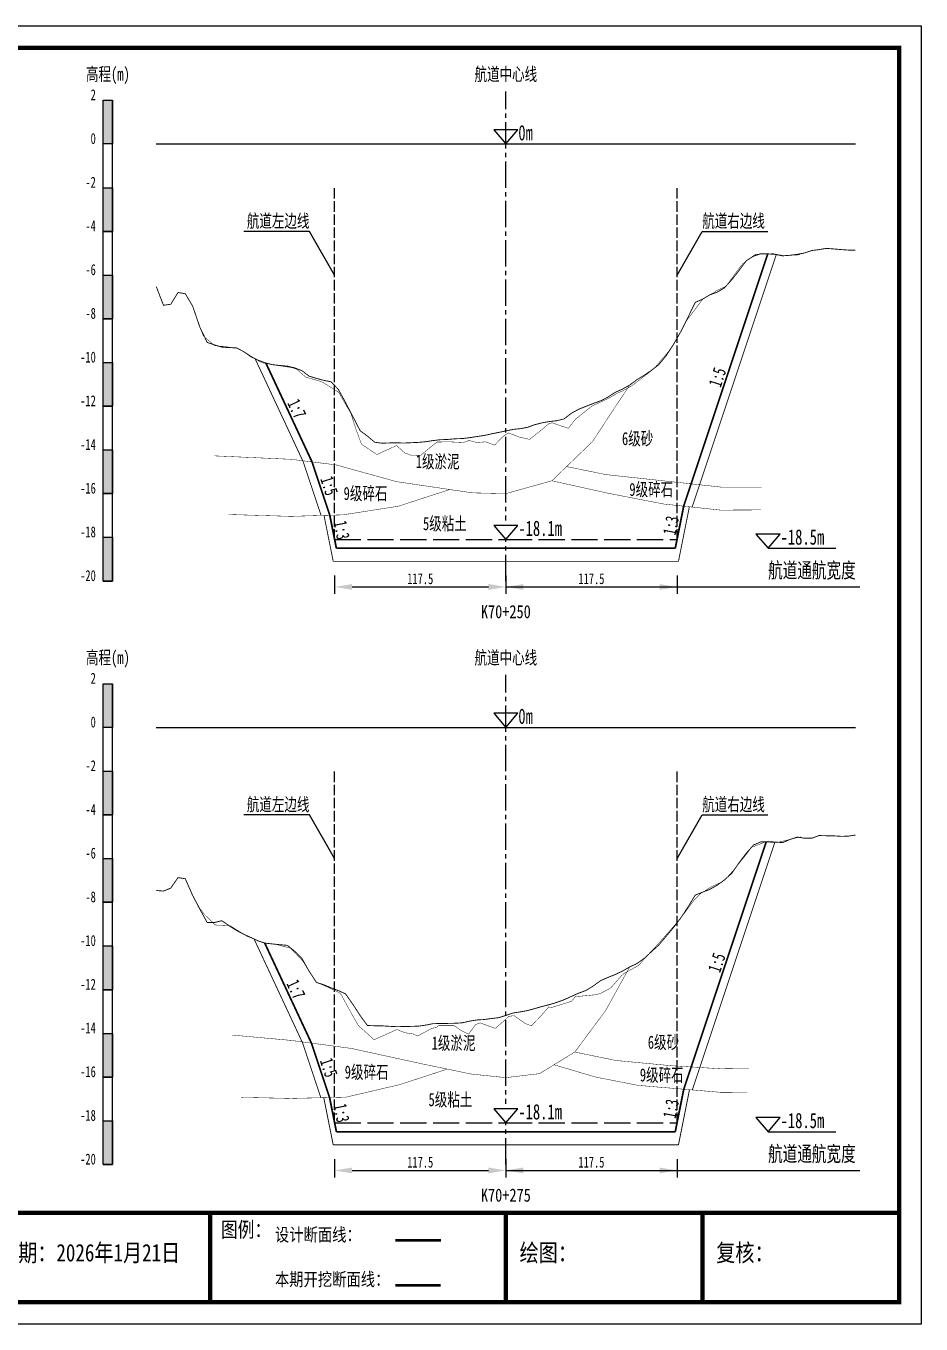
# Model space of a CAD drawing. Header units: millimetres. Extents: x 0 to 1680, y -8762 to 0.
# Drawn here: x 845.2 to 1050, y -3861 to -3564 of the extents above; entities that cross this region are included whole.
import ezdxf
from ezdxf.enums import TextEntityAlignment as Align

# ---------------------------------------------------------------- set-up
doc = ezdxf.new("R2010")
doc.units = ezdxf.units.MM
for name, pattern in [('ACAD_ISO02W100', [15, 12, -3]), ('ACAD_ISO05W100', [33, 24, -3, 0, -3, 0, -3]), ('CENTER2', [1.125, 0.75, -0.125, 0.125, -0.125])]:
    doc.linetypes.add(name, pattern=pattern)
for name, color, linetype in [('0-桩号', 1, 'Continuous'), ('0-航道左右边线标注', 8, 'Continuous'), ('1-疏浚底高', 7, 'Continuous'), ('1-通航宽度', 7, 'Continuous'), ('1-通航底高', 7, 'Continuous'), ('202601', 5, 'Continuous'), ('DMX', 20, 'Continuous'), ('L1', 7, 'Continuous'), ('图幅外框线', 145, 'Continuous'), ('地质分层', 6, 'Continuous'), ('坡比', 1, 'Continuous'), ('尺寸标注', 1, 'Continuous'), ('开挖线', 4, 'Continuous'), ('标尺', 7, 'Continuous'), ('超挖线', 3, 'Continuous'), ('辅助框', 7, 'Continuous'), ('通航底面线', 7, 'ACAD_ISO02W100')]:
    doc.layers.add(name, color=color, linetype=linetype)
doc.styles.get("Standard").update_dxf_attribs({"font": 'arial.ttf'})
doc.styles.add('仿宋', font='仿宋_GB2312.ttf', dxfattribs={"width": 0.8})
doc.styles.add('仿宋GB2312', font='仿宋_GB2312.ttf', dxfattribs={"width": 0.7, "height": 2.5})
doc.styles.add('仿宋体', font='仿宋_GB2312.ttf', dxfattribs={"width": 0.8})
doc.dimstyles.new('2000', dxfattribs={"dimtxt": 3, "dimasz": 2.5, "dimexe": 1.25, "dimexo": 0.625, "dimtad": 1, "dimlfac": 2, "dimdsep": 46, "dimtxsty": 'Standard', "dimcen": 2.5, "dimadec": 0, "dimazin": 0, "dimtfac": 1, "dimtmove": 0, "dimatfit": 3, "dimfxl": 0, "dimarcsym": 0})

# ---------------------------------------------------------------- blocks, each defined once
blk = doc.blocks.new('标尺')
at = {"layer": '标尺', "linetype": 'Continuous'}
for points in [[(-2.116669999959413, 100), (0, 100), (0, 90), (-2.116669999959413, 90)], [(-2.116669999959413, 80), (0, 80), (0, 70), (-2.116669999959413, 70)], [(-2.116669999959413, 60), (0, 60), (0, 50), (-2.116669999959413, 50)], [(-2.116669999959413, 40), (0, 40), (0, 30), (-2.116669999959413, 30)], [(-2.116669999959413, 20), (0, 20), (0, 10), (-2.116669999959413, 10)], [(-2.116669999959413, 0), (0, 0), (0, -10), (-2.116669999959413, -10)]]:
    blk.add_hatch(color=256, dxfattribs=at).paths.add_polyline_path(points)
for p, q in [((-2.116669999959413, -10), (-2.116669999959413, 100)), ((0, -10), (0, 100)), ((-2.116669999959413, 80), (0, 80)), ((-2.116669999959413, 70), (0, 70)), ((-2.116669999959413, 60), (0, 60)), ((-2.116669999959413, 50), (0, 50)), ((-2.116669999959413, 40), (0, 40)), ((-2.116669999959413, 30), (0, 30)), ((-2.116669999959413, 20), (0, 20)), ((-2.116669999959413, 10), (0, 10)), ((-2.116669999959413, 0), (0, 0)), ((-2.116669999959413, -10), (0, -10))]:
    blk.add_line(p, q, dxfattribs=at)
at = {"layer": '标尺'}
for points in [[(-2.116669999959413, 100), (0, 100), (0, 90), (-2.116669999959413, 90)], [(-2.116669999959413, 100), (0, 100), (0, 90), (-2.116669999959413, 90)], [(-2.116669999959413, 80), (0, 80), (0, 70), (-2.116669999959413, 70)], [(-2.116669999959413, 80), (0, 80), (0, 70), (-2.116669999959413, 70)], [(-2.116669999959413, 60), (0, 60), (0, 50), (-2.116669999959413, 50)], [(-2.116669999959413, 60), (0, 60), (0, 50), (-2.116669999959413, 50)], [(-2.116669999959413, 40), (0, 40), (0, 30), (-2.116669999959413, 30)], [(-2.116669999959413, 40), (0, 40), (0, 30), (-2.116669999959413, 30)], [(-2.116669999959413, 20), (0, 20), (0, 10), (-2.116669999959413, 10)], [(-2.116669999959413, 20), (0, 20), (0, 10), (-2.116669999959413, 10)], [(-2.116669999959413, 0), (0, 0), (0, -10), (-2.116669999959413, -10)], [(-2.116669999959413, 0), (0, 0), (0, -10), (-2.116669999959413, -10)]]:
    blk.add_lwpolyline(points, close=True, dxfattribs=at)
at = {"layer": '标尺', "style": '仿宋GB2312', "width": 0.7}
blk.add_text('高程(m)', height=3, dxfattribs=at).set_placement((-1.058334999950603, 106.0000000009313), align=Align.MIDDLE_CENTER)
for s, p in [('2', (-3.816669999971054, 100)), ('0', (-3.816669999971054, 90)), ('-2', (-3.816669999971054, 80)), ('-4', (-3.816669999971054, 70)), ('-6', (-3.816669999971054, 60)), ('-8', (-3.816669999971054, 50)), ('-10', (-3.816669999971054, 40)), ('-12', (-3.816669999971054, 30)), ('-14', (-3.816669999971054, 20)), ('-16', (-3.816669999971054, 10)), ('-18', (-3.816669999971054, 0)), ('-20', (-3.816669999971054, -10))]:
    blk.add_text(s, height=2.5, dxfattribs=at).set_placement(p, align=Align.RIGHT)
blk = doc.blocks.new('*D110')
at = {"layer": 'Defpoints', "color": 0, "ltscale": 0.5}
for p in [(915.833333332678, -3681.5), (955, -3681.5), (955, -3692.352876915665)]:
    blk.add_point(p, dxfattribs=at)
at = {"layer": '尺寸标注', "color": 0, "lineweight": -2, "ltscale": 0.5}
for p, q in [((915.833333332678, -3689.75), (915.833333332678, -3693.952876915665)), ((955, -3689.75), (955, -3693.952876915665)), ((919.833333332678, -3692.352876915665), (951, -3692.352876915665))]:
    blk.add_line(p, q, dxfattribs=at)
at = {"layer": '尺寸标注', "color": 0, "ltscale": 0.5}
for points in [[(919.833333332678, -3691.686210248998), (919.833333332678, -3693.019543582331), (915.833333332678, -3692.352876915665)], [(951, -3691.686210248998), (951, -3693.019543582331), (955, -3692.352876915665)]]:
    blk.add_solid(points, dxfattribs=at)
at = {"layer": '尺寸标注', "color": 0, "ltscale": 0.5, "insert": (935.416666666339, -3690.477876915665), "char_height": 2.5, "attachment_point": 5, "style": '仿宋GB2312'}
blk.add_mtext('117.5', dxfattribs=at)
blk = doc.blocks.new('*D111')
at = {"layer": 'Defpoints', "color": 0, "ltscale": 0.5}
for p in [(915.8333333328919, -3815), (955, -3815), (955, -3825.852846612655)]:
    blk.add_point(p, dxfattribs=at)
at = {"layer": '尺寸标注', "color": 0, "lineweight": -2, "ltscale": 0.5}
for p, q in [((915.8333333328919, -3823.25), (915.8333333328919, -3827.452846612655)), ((955, -3823.25), (955, -3827.452846612655)), ((919.8333333328919, -3825.852846612655), (951, -3825.852846612655))]:
    blk.add_line(p, q, dxfattribs=at)
at = {"layer": '尺寸标注', "color": 0, "ltscale": 0.5}
for points in [[(919.8333333328919, -3825.186179945989), (919.8333333328919, -3826.519513279322), (915.8333333328919, -3825.852846612655)], [(951, -3825.186179945989), (951, -3826.519513279322), (955, -3825.852846612655)]]:
    blk.add_solid(points, dxfattribs=at)
at = {"layer": '尺寸标注', "color": 0, "ltscale": 0.5, "insert": (935.416666666446, -3823.977846612655), "char_height": 2.5, "attachment_point": 5, "style": '仿宋GB2312'}
blk.add_mtext('117.5', dxfattribs=at)
blk = doc.blocks.new('*D71')
at = {"layer": 'Defpoints', "color": 0, "ltscale": 0.5}
for p in [(955, -3681.5), (994.1666666671199, -3681.5), (994.1666666671199, -3692.352823108276)]:
    blk.add_point(p, dxfattribs=at)
at = {"layer": '尺寸标注', "color": 0, "lineweight": -2, "ltscale": 0.5}
for p, q in [((955, -3689.75), (955, -3693.952823108276)), ((994.1666666671199, -3689.75), (994.1666666671199, -3693.952823108276)), ((959, -3692.352823108276), (990.1666666671199, -3692.352823108276))]:
    blk.add_line(p, q, dxfattribs=at)
at = {"layer": '尺寸标注', "color": 0, "ltscale": 0.5}
for points in [[(959, -3691.68615644161), (959, -3693.019489774943), (955, -3692.352823108276)], [(990.1666666671199, -3691.68615644161), (990.1666666671199, -3693.019489774943), (994.1666666671199, -3692.352823108276)]]:
    blk.add_solid(points, dxfattribs=at)
at = {"layer": '尺寸标注', "color": 0, "ltscale": 0.5, "insert": (974.58333333356, -3690.477823108276), "char_height": 2.5, "attachment_point": 5, "style": '仿宋GB2312'}
blk.add_mtext('117.5', dxfattribs=at)
blk = doc.blocks.new('*D72')
at = {"layer": 'Defpoints', "color": 0, "ltscale": 0.5}
for p in [(955, -3815), (994.166666664629, -3815), (994.166666664629, -3825.852792794409)]:
    blk.add_point(p, dxfattribs=at)
at = {"layer": '尺寸标注', "color": 0, "lineweight": -2, "ltscale": 0.5}
for p, q in [((955, -3823.25), (955, -3827.452792794409)), ((994.166666664629, -3823.25), (994.166666664629, -3827.452792794409)), ((959, -3825.852792794409), (990.166666664629, -3825.852792794409))]:
    blk.add_line(p, q, dxfattribs=at)
at = {"layer": '尺寸标注', "color": 0, "ltscale": 0.5}
for points in [[(959, -3825.186126127742), (959, -3826.519459461075), (955, -3825.852792794409)], [(990.166666664629, -3825.186126127742), (990.166666664629, -3826.519459461075), (994.166666664629, -3825.852792794409)]]:
    blk.add_solid(points, dxfattribs=at)
at = {"layer": '尺寸标注', "color": 0, "ltscale": 0.5, "insert": (974.5833333323145, -3823.977792794409), "char_height": 2.5, "attachment_point": 5, "style": '仿宋GB2312'}
blk.add_mtext('117.5', dxfattribs=at)
blk = doc.blocks.new('通航底高')
at = {"layer": '1-通航底高'}
for p, q in [((-2.762494692986365, 3.232132659759372), (5.923793651163578e-06, 6.932765245437622e-06)), ((2.762506540631875, 3.232132659759372), (-2.762494692986365, 3.232132659759372)), ((5.923793651163578e-06, 6.932765245437622e-06), (2.762506540631875, 3.232132659759372))]:
    blk.add_line(p, q, dxfattribs=at)
at = {"layer": '1-通航底高', "style": '仿宋', "width": 0.7}
blk.add_attdef('通航底高', (2.856129719933961, 0.8203305718488991), '', height=3.5, dxfattribs=at)
blk = doc.blocks.new('疏浚底高')
at = {"layer": '1-疏浚底高'}
for p, q in [((-2.762500616780017, 3.232125726994127), (0, 0)), ((2.762500616838224, 3.232125726994127), (-2.762500616780017, 3.232125726994127)), ((0, 0), (2.762500616838224, 3.232125726994127)), ((-5.923793651163578e-06, -6.932765245437622e-06), (15.51466270413067, -6.932765245437622e-06))]:
    blk.add_line(p, q, dxfattribs=at)
at = {"layer": '1-疏浚底高', "style": '仿宋', "width": 0.7}
blk.add_attdef('疏浚底高', (2.856123796140309, 0.8203236390836537), '', height=3.5, dxfattribs=at)

msp = doc.modelspace()

# ---------------------------------------------------------------- linework, layer by layer
at = {"layer": '0-航道左右边线标注', "linetype": 'ACAD_ISO02W100', "ltscale": 0.2}
for points in [[(915.8333333326782, -3681.5), (915.8333333326782, -3601)], [(994.1666666671199, -3681.5), (994.1666666671199, -3601)], [(915.8333333328919, -3815), (915.8333333328919, -3734.5)], [(994.1666666646288, -3815), (994.1666666646288, -3734.5)]]:
    msp.add_lwpolyline(points, dxfattribs=at)
at = {"layer": '0-航道左右边线标注'}
for points in [[(915.833333332678, -3621), (910.0598306408108, -3610.999999999984), (895.0598306408108, -3610.99999999994)], [(994.1666666671199, -3621), (999.9401693590453, -3611.000000000016), (1014.940169359045, -3611.00000000006)], [(915.8333333328919, -3754.5), (910.0598306410247, -3744.499999999984), (895.0598306410247, -3744.49999999994)], [(994.166666664629, -3754.5), (999.9401693565544, -3744.500000000016), (1014.940169356554, -3744.50000000006)]]:
    msp.add_lwpolyline(points, dxfattribs=at)
at = {"layer": '1-通航宽度'}
for points in [[(955, -3692.35), (1036, -3692.35)], [(955, -3825.85), (1036, -3825.85)]]:
    msp.add_lwpolyline(points, dxfattribs=at)
at = {"layer": '202601', "color": 1, "linetype": 'Continuous', "const_width": 0.1}
for points in [[(884.1660000001984, -3630.449999999999), (885.7563703705684, -3634.899998664851), (885.8063703705685, -3634.94999980926), (888.3863703705686, -3637.149997711182), (890.6663703705685, -3637.350002288818), (893.4563703705685, -3637.75000190735), (895.6030370372355, -3638.849998474117), (898.7563703705684, -3640.85000133514), (899.1563703705685, -3641.050001144409), (900.2963703705685, -3641.250000953669), (902.4963703705685, -3641.650000572199), (903.2297037039025, -3641.749998092648), (905.9097037039026, -3642.149997711182), (907.1163703705685, -3642.500000953669), (909.2063703705685, -3644.35000038147), (912.3997037039026, -3645.25000190735), (913.3963703705684, -3645.699997901909), (915.1263703705685, -3646.799999237061), (916.7930370372355, -3647.84999942779), (917.4463703705685, -3649.049998283381), (919.4997037039025, -3652.55000209808), (920.8663703705685, -3656.700001716608), (921.9497037039025, -3659.649997711182), (925.4563703705685, -3662.050000190731), (925.4697037039025, -3662.050000190731), (925.5030370372355, -3662.050000190731), (930.0063703705684, -3660.000000953669), (931.8730370372355, -3661.700001716608), (933.5663703705685, -3662.300001144409), (935.5630370372355, -3662.199998855591), (938.8363703705685, -3659.499999046329), (939.2530370372355, -3659.200001716608), (941.8930370372354, -3659.150000572199), (941.9297037039025, -3659.150000572199), (941.9863703705685, -3659.150000572199), (945.2863703705684, -3659.299999237061), (946.5897037039025, -3658.849998474117), (948.4497037039025, -3659.299999237061), (950.3130370372355, -3659.150000572199), (952.4430370372355, -3659.899998664858), (954.1730370372355, -3658.10000038147), (955.5463703705685, -3657.10000133514), (958.0697037039025, -3658.049999237061), (960.4297037039025, -3658.600002288818), (963.4897037039025, -3656.149998664858), (964.8830370372355, -3654.94999980926), (965.6530370372354, -3654.800001144409), (967.4363703705685, -3655.450001716608), (969.3297037039024, -3656.050001144409), (970.8530370372355, -3654.049998283381), (974.7630370372353, -3650.899997711182), (974.8597037039026, -3650.85000133514), (975.1597037039026, -3650.749999046318), (978.2897037039024, -3649.299999237061), (980.7263703705685, -3647.900000572199), (981.6663703705685, -3647.55000209808), (983.2097037039025, -3646.650000572199), (983.8063703705684, -3646.349998474117), (986.2097037039025, -3644.499999046318), (988.7230370372354, -3642.55000209808), (989.2430370372354, -3641.999999046318), (992.1763703705685, -3638.550001144409), (994.1863703705685, -3635.549999237061), (996.1497037039026, -3631.700001716608), (997.1597037039023, -3630.34999942779), (999.9263703705685, -3626.650000572199), (1001.509703703902, -3625.549999237061), (1002.473037037235, -3625.100000858311), (1003.129703703903, -3624.599998950949), (1005.403037037235, -3623.550001144409), (1008.106370370569, -3619.800001144409), (1009.163037037235, -3618.449998855591), (1009.816370370569, -3617.949999332432), (1012.063037037236, -3616.250000953669), (1014.019703703902, -3616.15000104904), (1016.223037037235, -3616.099999904631), (1018.273037037236, -3616.499999523159), (1019.446370370569, -3616.499999523159), (1021.046370370569, -3616.450000762939), (1022.259703703902, -3616.350000858311), (1022.399703703903, -3616)], [(884.1659999998005, -3764.399999999068), (885.0263703701706, -3766.000000952738), (886.0530370368376, -3767.30000209715), (888.1330370368375, -3769.350001334211), (888.5297037035045, -3769.699999808328), (891.1097037035046, -3769.80000209715), (891.7163703701706, -3769.80000209715), (891.8663703701706, -3769.849998473188), (892.2930370368376, -3770.099999426859), (895.8230370368376, -3772.30000209715), (897.7363703701706, -3773.050000189802), (899.7930370368376, -3773.900000571268), (902.1030370368376, -3774.049999236129), (902.1463703701706, -3774.049999236129), (902.2097037035046, -3774.100000380538), (905.7297037035046, -3775.000001906419), (905.9963703701706, -3775.299999236129), (908.5763703701706, -3777.999999045387), (910.1897037035046, -3780.64999771025), (911.6597037035046, -3782.799999236129), (913.7797037035045, -3783.700000762008), (916.8130370368376, -3785.150000571268), (917.3330370368376, -3785.64999771025), (919.2263703701706, -3789.150001524949), (921.2297037035046, -3792.700001715677), (921.8663703701706, -3793.249999999069), (924.8463703701706, -3795.949999808328), (928.2297037035046, -3794.449998854659), (930.0663703701706, -3793.599998473188), (931.8963703701706, -3794.350001334211), (933.7297037035046, -3794.600002287887), (934.7963703701706, -3795.099999426859), (938.0697037035046, -3793.350002287887), (939.0963703701706, -3793.14999771025), (939.6397037035046, -3792.650000571268), (940.1830370368376, -3792.650000571268), (943.0463703701706, -3792.650000571268), (944.7263703701706, -3793.799998282449), (946.4830370368376, -3794.699999808328), (948.0663703701706, -3792.500001906419), (949.1130370368376, -3792.100002287887), (952.5697037035046, -3793.350002287887), (954.5197037035045, -3791.699997900987), (955.6597037035046, -3790.600001334211), (956.8863703701707, -3790.449997900978), (959.4497037035046, -3792.250000952738), (960.8430370368376, -3792.749998091718), (962.8997037035047, -3790.64999771025), (964.8330370368376, -3788.449999808328), (965.5763703701705, -3788.55000209715), (970.0430370368376, -3787.149998663919), (970.8997037035047, -3786.099998473188), (975.1097037035047, -3785.699998854659), (976.1797037035046, -3785.499999045387), (976.8963703701706, -3785.249998091718), (978.9997037035046, -3784.100000380538), (981.4163703701706, -3781.349999426859), (982.0863703701707, -3780.749999999069), (982.4497037035046, -3780.550000189802), (985.3663703701704, -3778.950001715677), (986.0263703701705, -3778.199998854659), (987.7163703701706, -3776.299998282449), (989.2997037035047, -3774.649998663919), (993.6663703701706, -3769.699999808328), (995.5930370368374, -3767.349998473188), (998.0797037035045, -3764.0000004759), (999.5663703701707, -3762.499999522228), (1001.876370370171, -3761.049999712968), (1004.396370370171, -3759.850000857379), (1005.053037036838, -3759.449998854659), (1007.36637037017, -3756.849998950018), (1010.323037036838, -3753.150000094438), (1010.896370370171, -3752.350000857379), (1011.266370370171, -3751.900000094438), (1013.879703703505, -3750.900001048109), (1014.546370370171, -3750.749999999069), (1016.566370370171, -3750.800001143478), (1017.016370370171, -3750.800001143478), (1017.389703703504, -3750.749999999069), (1021.766370370171, -3749.699999808328), (1022.433037036838, -3749.550001143478), (1022.486370370171, -3749.750000952738)]]:
    msp.add_lwpolyline(points, dxfattribs=at)
at = {"layer": 'DMX', "color": 7, "linetype": 'Continuous', "const_width": 0.2}
for points in [[(874.9999999999998, -3623.60999999987), (874.9999999999998, -3623.60999999987), (876.6666666666279, -3627.910000000149), (878.3333333333721, -3627.669999999925), (880, -3624.979999999981), (881.6666666666279, -3625.274999999907), (883.3333333333721, -3628.089999999851), (885, -3632.944999999832), (886.6666666666279, -3636.399999999907), (888.3333333333721, -3636.979999999981), (890, -3637.470000000205), (891.6666666666279, -3637.595000000205), (893.3333333333721, -3637.649999999907), (895, -3638.5), (896.6666666666279, -3639.685000000056), (898.3333333333721, -3640.470000000205), (900, -3641.084999999963), (901.6666666666279, -3641.504999999888), (903.3333333333721, -3641.680000000168), (905, -3641.834999999963), (906.6666666666279, -3642.229999999981), (908.3333333333721, -3642.85999999987), (910, -3644.134999999776), (911.6666666666279, -3644.625), (913.3333333333721, -3645.084999999963), (915, -3645.404999999795), (916.6666666666279, -3647.154999999795), (918.3333333333721, -3650.165000000037), (920, -3653.384999999776), (921.6666666666279, -3656.60999999987), (923.3333333333721, -3657.834999999963), (925, -3659.245000000112), (926.6666666666279, -3659.464999999851), (928.3333333333721, -3659.404999999795), (930, -3659.375), (931.6666666666279, -3659.424999999814), (933.3333333333721, -3659.350000000093), (935, -3659.274999999907), (936.6666666666279, -3659.125), (938.3333333333721, -3658.865000000224), (940, -3658.669999999925), (941.6666666666279, -3658.60999999987), (943.3333333333721, -3658.455000000075), (945, -3658.399999999907), (946.6666666666279, -3658.209999999963), (948.3333333333721, -3657.950000000186), (950, -3657.709999999963), (951.6666666666279, -3657.334999999963), (953.3333333333721, -3657.004999999888), (955, -3656.654999999795), (956.6666666666279, -3656.305000000168), (958.3333333333721, -3656.134999999776), (960, -3655.814999999944), (961.6666666666279, -3655.209999999963), (963.3333333333721, -3654.790000000037), (965, -3654.504999999888), (966.6666666666279, -3654.319999999832), (968.3333333333721, -3653.899999999907), (970, -3652.60999999987), (971.6666666666279, -3651.705000000075), (973.3333333333721, -3651.029999999795), (975, -3650.375), (976.6666666666279, -3649.779999999795), (978.3333333333721, -3648.924999999814), (980, -3647.845000000205), (981.6666666666279, -3647.095000000205), (983.3333333333721, -3646.165000000037), (985, -3644.919999999925), (986.6666666666279, -3643.915000000037), (988.3333333333721, -3642.774999999907), (990, -3641.495000000112), (991.6666666666279, -3639.479999999981), (993.3333333333721, -3636.899999999907), (995, -3634), (996.6666666666279, -3630.669999999925), (998.3333333333721, -3627.25), (1000, -3626.524999999907), (1001.666666666628, -3625.524999999907), (1003.333333333372, -3624.924999999814), (1005, -3623.930000000168), (1006.666666666628, -3622.10999999987), (1008.333333333372, -3619.98499999987), (1010, -3617.729999999981), (1011.666666666628, -3616.669999999925), (1013.333333333372, -3616.115000000224), (1015, -3616.145000000019), (1016.666666666628, -3616.270000000019), (1018.333333333372, -3616.595000000205), (1020, -3616.470000000205), (1021.666666666628, -3616.259999999776), (1023.333333333372, -3615.939999999944), (1025, -3615.39000000013), (1026.666666666628, -3615.174999999814), (1028.333333333372, -3614.89000000013), (1030, -3615.01500000013), (1031.666666666628, -3615.160000000149), (1033.333333333372, -3615.274999999907), (1035, -3615.319999999832)], [(874.9999999999997, -3761.799999999814), (874.9999999999997, -3761.799999999814), (876.6666666666279, -3761.944999999832), (878.3333333333721, -3761.254999999888), (880, -3758.854999999981), (881.6666666666279, -3759.120000000112), (883.3333333333721, -3762.935000000056), (885, -3766.095000000205), (886.6666666666279, -3769.134999999776), (888.3333333333721, -3769.14000000013), (890, -3768.705000000075), (891.6666666666279, -3769.870000000112), (893.3333333333721, -3770.930000000168), (895, -3771.805000000168), (896.6666666666279, -3772.560000000056), (898.3333333333721, -3773.350000000093), (900, -3773.85999999987), (901.6666666666279, -3774.040000000037), (903.3333333333721, -3774.209999999963), (905, -3774.354999999981), (906.6666666666279, -3775.694999999832), (908.3333333333721, -3777.354999999981), (910, -3780.279999999795), (911.6666666666279, -3782.839999999851), (913.3333333333721, -3783.370000000112), (915, -3784.069999999832), (916.6666666666279, -3784.700000000186), (918.3333333333721, -3785.470000000205), (920, -3787.850000000093), (921.6666666666279, -3790.419999999925), (923.3333333333721, -3792.700000000186), (925, -3792.754999999888), (926.6666666666279, -3792.774999999907), (928.3333333333721, -3792.879999999888), (930, -3792.959999999963), (931.6666666666279, -3792.935000000056), (933.3333333333721, -3792.895000000019), (935, -3792.845000000205), (936.6666666666279, -3792.604999999981), (938.3333333333721, -3792.274999999907), (940, -3792.240000000224), (941.6666666666279, -3792.214999999851), (943.3333333333721, -3792.180000000168), (945, -3792.084999999963), (946.6666666666279, -3791.700000000186), (948.3333333333721, -3791.430000000168), (950, -3791.330000000075), (951.6666666666279, -3791.104999999981), (953.3333333333721, -3790.904999999795), (955, -3790.39000000013), (956.6666666666279, -3789.834999999963), (958.3333333333721, -3789.580000000075), (960, -3789.274999999907), (961.6666666666279, -3788.805000000168), (963.3333333333721, -3788.334999999963), (965, -3787.910000000149), (966.6666666666279, -3787.404999999795), (968.3333333333721, -3786.794999999925), (970, -3786.035000000149), (971.6666666666279, -3785.299999999814), (973.3333333333721, -3784.680000000168), (975, -3783.654999999795), (976.6666666666279, -3782.435000000056), (978.3333333333721, -3781.714999999851), (980, -3781.029999999795), (981.6666666666279, -3780.254999999888), (983.3333333333721, -3779.305000000168), (985, -3778.509999999776), (986.6666666666279, -3777.334999999963), (988.3333333333721, -3775.794999999925), (990, -3774.279999999795), (991.6666666666279, -3772.299999999814), (993.3333333333721, -3770.325000000186), (995, -3768.129999999888), (996.6666666666279, -3765.595000000205), (998.3333333333721, -3762.865000000224), (1000, -3762.194999999832), (1001.666666666628, -3761.540000000037), (1003.333333333372, -3760.60999999987), (1005, -3759.395000000019), (1006.666666666628, -3757.924999999814), (1008.333333333372, -3755.48499999987), (1010, -3753.274999999907), (1011.666666666628, -3751.410000000149), (1013.333333333372, -3750.680000000168), (1015, -3750.615000000224), (1016.666666666628, -3750.725000000093), (1018.333333333372, -3750.854999999981), (1020, -3750.134999999776), (1021.666666666628, -3749.580000000075), (1023.333333333372, -3749.845000000205), (1025, -3749.850000000093), (1026.666666666628, -3749.229999999981), (1028.333333333372, -3749.279999999795), (1030, -3749.299999999814), (1031.666666666628, -3749.410000000149), (1033.333333333372, -3749.384999999776), (1035, -3749.10999999987)]]:
    msp.add_lwpolyline(points, dxfattribs=at)
at = {"layer": 'L1', "linetype": 'CENTER2', "ltscale": 8}
for p, q in [((954.9999999999995, -3691), (954.9999999999995, -3579)), ((954.9999999999995, -3824.499999999069), (954.9999999999995, -3712.499999999069))]:
    msp.add_line(p, q, dxfattribs=at)
at = {"layer": 'L1'}
for p, q in [((952.2374993832195, -3587.767874272773), (954.9999999999995, -3590.999999999767)), ((957.7625006168378, -3587.767874272773), (952.2374993832195, -3587.767874272773)), ((954.9999999999995, -3590.999999999767), (957.7625006168378, -3587.767874272773)), ((874.9999999999995, -3590.999999999767), (1035, -3591.000000000233)), ((952.2374993832195, -3721.267874271842), (954.9999999999995, -3724.499999998836)), ((957.7625006168378, -3721.267874271842), (952.2374993832195, -3721.267874271842)), ((954.9999999999995, -3724.499999998836), (957.7625006168378, -3721.267874271842)), ((874.9999999999995, -3724.499999998836), (1035, -3724.499999999302))]:
    msp.add_line(p, q, dxfattribs=at)
at = {"layer": '地质分层', "linetype": 'ACAD_ISO05W100', "ltscale": 0.2, "const_width": 0.1, "flags": 128}
for points in [[(888.2876011773337, -3662.35809231726), (905.8337391670793, -3663.147499788087), (916.0859692315571, -3664.416181012057), (930.0014583645388, -3668.26271253638), (947.373973056674, -3670.826618258841), (955, -3671), (965.532969802618, -3668.064867842942), (974.8134580333717, -3659.09187075682), (983.3333333333721, -3646.165000000037)], [(968.8951398202917, -3664.814096868038), (977.9384133927524, -3666.648999696132), (1004.166901093908, -3669.4976678323), (1013.545218623826, -3669.53765141366)], [(891.5102438935579, -3675.773803090516), (905.8337391670793, -3676.203054814134), (917.7637976123951, -3675.856180297211), (930.3964471290819, -3673.884462773334), (942.177702903864, -3670.059731770772)], [(965.532969802618, -3668.064867842942), (978.4627347616479, -3670.924867664464), (991.1967530762777, -3673.390523980372), (1004.166901093908, -3674.775442960672), (1013.378878008742, -3674.724496798633)], [(892.3609383546102, -3794.881975586709), (905.8337391670793, -3796.100999894086), (919.6059133554809, -3797.933624397032), (936.038145059254, -3801.516362996772), (947.0908395173028, -3803.804362853523), (955, -3804.624055396765), (962.7051298855804, -3803.707459330559), (970.7726880167611, -3798.770763168111), (977.8370445948094, -3789.2742178794), (983.3333333333721, -3779.305000000168)], [(970.7726880167611, -3798.770763168111), (980.1510495697148, -3800.695374812931), (992.8536086021923, -3801.894555914216), (1004.166901093908, -3802.596334392671), (1010.620730449928, -3802.509350616716)], [(894.5131564525668, -3809.135829236084), (905.8337391670793, -3809.378776930273), (918.4279380128719, -3809.090988405515), (930.8333816030063, -3806.191957998555), (941.6039333303925, -3802.668527549598)], [(966.0260944945039, -3801.67529631732), (975.5475079501048, -3804.493454575539), (985.2509487522766, -3806.392494456843), (1004.166901093908, -3807.985220526811), (1010.279675716563, -3808.014090059498)]]:
    msp.add_lwpolyline(points, dxfattribs=at)
at = {"layer": '开挖线', "linetype": 'Continuous', "const_width": 0.4, "flags": 128}
for points in [[(995.6925519079746, -3673.870573793617), (1014.934801032584, -3616.143826418613)], [(910.6523523486237, -3663.743788013239), (900.088680049677, -3641.107347372478)], [(914.7193231610247, -3675.944700450691), (910.6523523486236, -3663.743788013239)], [(993.7666666661105, -3683.500000002938), (995.6925519079746, -3673.870573793617)], [(916.2303830714741, -3683.500000002938), (914.7193231610247, -3675.944700450691)], [(916.2303830714741, -3683.500000002938), (993.7666666661105, -3683.500000002938)], [(995.7120032979265, -3807.273316843858), (1014.59281551377, -3750.630880195173)], [(910.5147518132677, -3796.723889087662), (899.8191051163298, -3773.804646165489)], [(914.665774501273, -3809.176957151932), (910.5147518132677, -3796.723889087662)], [(993.7666666661105, -3817.000000002938), (995.7120032979265, -3807.273316843858)], [(916.2303830714741, -3817.000000002938), (914.665774501273, -3809.176957151932)], [(916.2303830714741, -3817.000000002938), (993.7666666661105, -3817.000000002938)]]:
    msp.add_lwpolyline(points, dxfattribs=at)
at = {"layer": '超挖线', "linetype": 'ACAD_ISO02W100', "ltscale": 0.5, "const_width": 0.2, "flags": 128}
for points in [[(997.6238249685873, -3674.076790153997), (1016.878956200222, -3616.311396459091)], [(908.5297767217673, -3663.481125955588), (897.638534490243, -3640.142749745044)], [(912.7385091492536, -3676.002293957596), (908.5662927289283, -3663.48564469662)], [(915.4970497714316, -3686.500000002938), (913.3936985473996, -3675.983243882777)], [(994.4999999661527, -3686.500000002938), (996.9980065906636, -3674.009966880382)], [(915.4970497714316, -3686.500000002938), (994.4999999661527, -3686.500000002938)], [(997.6574138568191, -3807.437120709398), (1016.563718943167, -3750.718205450353)], [(908.3823328124831, -3796.440134085879), (897.4006209200104, -3772.907894316159)], [(912.6808815043362, -3809.22231370334), (908.4219104606428, -3796.44540057226)], [(994.4999999661527, -3820.000000002938), (997.0232550780247, -3807.383724443577)], [(915.4970497714316, -3820.000000002938), (913.3385070470582, -3809.20728638107)], [(915.4970497714316, -3820.000000002938), (994.4999999661527, -3820.000000002938)]]:
    msp.add_lwpolyline(points, dxfattribs=at)
at = {"layer": '辅助框', "color": 24, "const_width": 1}
for points in [[(655.0000000003974, -3835.581966023392), (1045.000000000397, -3835.581966023392)], [(887.3787765662822, -3835.581966023392), (887.3787765662822, -3856)], [(955.0000000003974, -3835.581966023392), (955.0000000003974, -3856)], [(1000.000000000397, -3835.581966023392), (1000.000000000397, -3835.581966023392), (1000.000000000397, -3856)]]:
    msp.add_lwpolyline(points, dxfattribs=at)
at = {"layer": '辅助框', "color": 7, "lineweight": 50}
msp.add_lwpolyline([(929.7886391461795, -3841.780435456122), (940.1471387559607, -3841.780435456122)], dxfattribs=at)
at = {"layer": '辅助框', "color": 1, "lineweight": 50}
msp.add_lwpolyline([(929.7167638427647, -3852.106961125781), (940.0752634525459, -3852.106961125781)], dxfattribs=at)

# ---------------------------------------------------------------- block references
at = {"layer": '1-疏浚底高'}
for p in [(1015, -3683.5), (1015, -3817)]:
    msp.add_blockref('疏浚底高', p, dxfattribs=at).add_auto_attribs({'疏浚底高': '-18.5m'})
at = {"layer": '标尺'}
for p in [(864.9999999999995, -3681), (864.9999999999995, -3814.499999999069)]:
    msp.add_blockref('标尺', p, dxfattribs=at)

# ---------------------------------------------------------------- texts
at = {"layer": '0-航道左右边线标注', "style": '仿宋', "width": 0.7}
for p in [(910.0598306408108, -3610.999999999984), (910.0598306410247, -3744.499999999984)]:
    msp.add_text('航道左边线', height=3, dxfattribs=at).set_placement(p, align=Align.BOTTOM_RIGHT)
for p in [(999.9401693590453, -3611.000000000016), (999.9401693565544, -3744.500000000016)]:
    msp.add_text('航道右边线', height=3, dxfattribs=at).set_placement(p, align=Align.BOTTOM_LEFT)
at = {"layer": '1-通航宽度', "style": '仿宋', "width": 0.7}
for p in [(1015, -3691.35), (1015, -3824.85)]:
    msp.add_text('航道通航宽度', height=3.5, dxfattribs=at).set_placement(p, align=Align.BOTTOM_LEFT)
at = {"layer": 'L1', "style": '仿宋', "width": 0.7}
for p in [(954.9999999999995, -3575.02892156085), (954.9999999999995, -3708.528921559919)]:
    msp.add_text('航道中心线', height=3, dxfattribs=at).set_placement(p, align=Align.MIDDLE_CENTER)
for p in [(957.856123795325, -3590.179669429315), (957.856123795325, -3723.679669428384)]:
    msp.add_text('0m ', height=3.5, dxfattribs=at).set_placement(p)
at = {"layer": '地质分层', "linetype": 'Continuous', "width": 0.7}
for s, style, p in [('6级砂', '仿宋GB2312', (985.150559461079, -3658.402248202015)), ('1级淤泥', '仿宋GB2312', (939.4042962101157, -3663.655503738908)), ('9级碎石', '仿宋体', (922.8961831845809, -3670.960823153629)), ('9级碎石', '仿宋体', (988.2758244287834, -3670.033807114622)), ('5级粘土', '仿宋GB2312', (941.0468703413571, -3677.855713327866)), ('1级淤泥', '仿宋GB2312', (943.0396745667749, -3796.697782359355)), ('6级砂', '仿宋GB2312', (991.061223692464, -3796.510514499606)), ('9级碎石', '仿宋体', (923.1500123200749, -3803.34767455552)), ('9级碎石', '仿宋体', (990.6691135100918, -3804.002196203593)), ('5级粘土', '仿宋GB2312', (942.3236711075006, -3809.647337367205))]:
    msp.add_text(s, height=3, dxfattribs=dict(at, style=style)).set_placement(p, align=Align.MIDDLE_CENTER)
at = {"layer": '坡比', "style": '仿宋体', "width": 0.7}
for s, rotation, p in [('1:5', 72, (1003.416312258981, -3644.374737419673)), ('1:7', 295, (907.1828817437106, -3651.579795186274)), ('1:5', 288, (914.5832073058572, -3669.211797564727)), ('1:3', 79, (992.7684469819817, -3678.293059396396)), ('1:3', 281, (917.4360143041574, -3679.330117139169)), ('1:5', 72, (1003.255041425013, -3778.319647141684)), ('1:7', 295, (906.9792918412675, -3784.418490474081)), ('1:5', 288, (914.4876415017093, -3802.318002832777)), ('1:3', 79, (992.7781758281354, -3811.744415165627)), ('1:3', 281, (917.4092450733881, -3812.696270985321))]:
    msp.add_text(s, height=3, rotation=rotation, dxfattribs=at).set_placement(p, align=Align.MIDDLE)
at = {"layer": '辅助框', "insert": (889.826933959771, -3837.631954133957), "char_height": 3.5, "width": 20.65205776894732, "attachment_point": 1, "style": '仿宋'}
msp.add_mtext('{\\C3;图例：}', dxfattribs=at)
at = {"layer": '辅助框', "color": 7, "lineweight": 50, "insert": (902.1653762107812, -3839.051345709999), "char_height": 3, "width": 26.24716962347821, "attachment_point": 1, "style": '仿宋'}
msp.add_mtext('设计断面线：', dxfattribs=at)
at = {"layer": '辅助框', "lineweight": 0, "char_height": 4, "width": 115.8863471220259, "attachment_point": 1}
for s, insert in [('{\\fKaiTi|b0|i0|c134|p49;\\W0.8;测量日期：2026年1月21日}', (830.3284275267631, -3842.682042507085)), ('{\\fKaiTi|b0|i0|c134|p49;\\W0.8;绘图：}', (958.155093369867, -3842.682042507085)), ('{\\fKaiTi|b0|i0|c134|p49;\\W0.8;复核：}', (1003.155093369867, -3842.682042507085))]:
    msp.add_mtext(s, dxfattribs=dict(at, insert=insert))
at = {"layer": '辅助框', "color": 1, "insert": (902.1653762107812, -3849.260362698303), "char_height": 3, "width": 26.24716962347821, "attachment_point": 1, "style": '仿宋'}
msp.add_mtext('本期开挖断面线：', dxfattribs=at)

# ---------------------------------------------------------------- wipeouts: each hides what was drawn before it
for points in [[(949.1678378378376, -3699.605927026794), (949.1678378378376, -3696.4518729727397), (960.7672972972971, -3696.4518729727397), (960.7672972972971, -3699.605927026794)], [(949.1678378378376, -3833.105927025863), (949.1678378378376, -3829.951872971809), (960.7672972972971, -3829.951872971809), (960.7672972972971, -3833.105927025863)]]:
    msp.add_wipeout(points).dxf.layer = '0-桩号'

# ---------------------------------------------------------------- next in the draw order: texts
at = {"layer": '0-桩号', "style": '仿宋', "width": 0.8}
for s, p in [('K70+250', (955, -3698.0289)), ('K70+275', (955, -3831.5289))]:
    msp.add_text(s, height=3, dxfattribs=at).set_placement(p, align=Align.MIDDLE)

# ---------------------------------------------------------------- next in the draw order: wipeouts: each hides what was drawn before it
for points in [[(968.3219318258414, -3681.500006932765), (952.1304279924805, -3681.500006932765), (952.1304279924805, -3677.151016643063), (968.3219318258414, -3677.151016643063)], [(968.321937749635, -3815), (952.1304339162741, -3815), (952.1304339162741, -3810.6510097102982), (968.321937749635, -3810.6510097102982)]]:
    msp.add_wipeout(points).dxf.layer = '1-通航底高'

# ---------------------------------------------------------------- next in the draw order: linework, layer by layer
at = {"layer": '图幅外框线'}
msp.add_lwpolyline([(630.0000000003974, -3564), (1050.000000000397, -3564), (1050.000000000397, -3861), (630.0000000003974, -3861)], close=True, dxfattribs=at)
at = {"layer": '辅助框', "color": 24, "const_width": 1}
msp.add_lwpolyline([(1045.000000000397, -3856), (1045.000000000397, -3569), (655.0000000003974, -3569), (655.0000000003974, -3856)], close=True, dxfattribs=at)
at = {"layer": '通航底面线', "ltscale": 0.5}
for points in [[(915.8333333333721, -3681.5), (955, -3681.5), (994.1666666666279, -3681.5)], [(915.8333333333721, -3815), (955, -3815), (994.1666666666279, -3815)]]:
    msp.add_lwpolyline(points, dxfattribs=at)

# ---------------------------------------------------------------- next in the draw order: block references
at = {"layer": '1-通航底高'}
for p in [(955, -3681.5), (955, -3815)]:
    msp.add_blockref('通航底高', p, dxfattribs=at).add_auto_attribs({'通航底高': '-18.1m'})

# ---------------------------------------------------------------- next in the draw order: dimensions: what is measured, and where the dimension line sits
at = {"layer": '尺寸标注', "ltscale": 0.5}
for p1, p2, distance, picture, middle in [((915.833333332678, -3681.5), (955, -3681.5), -10.852876915665092, '*D110', (935.416666666339, -3690.477876915665)), ((955, -3681.5), (994.1666666671199, -3681.5), -10.85282310827597, '*D71', (974.58333333356, -3690.477823108276)), ((915.8333333328919, -3815), (955, -3815), -10.852846612654957, '*D111', (935.416666666446, -3823.977846612655)), ((955, -3815), (994.166666664629, -3815), -10.852792794409197, '*D72', (974.5833333323145, -3823.977792794409))]:
    dim = msp.add_aligned_dim(p1=p1, p2=p2, distance=distance, dimstyle='2000', override={"dimtxt": 3.5, "dimasz": 4, "dimexe": 1.6, "dimexo": 8.25, "dimlfac": 3, "dimtxsty": '仿宋GB2312'}, dxfattribs=at)
    dim.commit()
    dim.dimension.update_dxf_attribs({"geometry": picture, "text_midpoint": middle})

doc.saveas('drawing.dxf')
